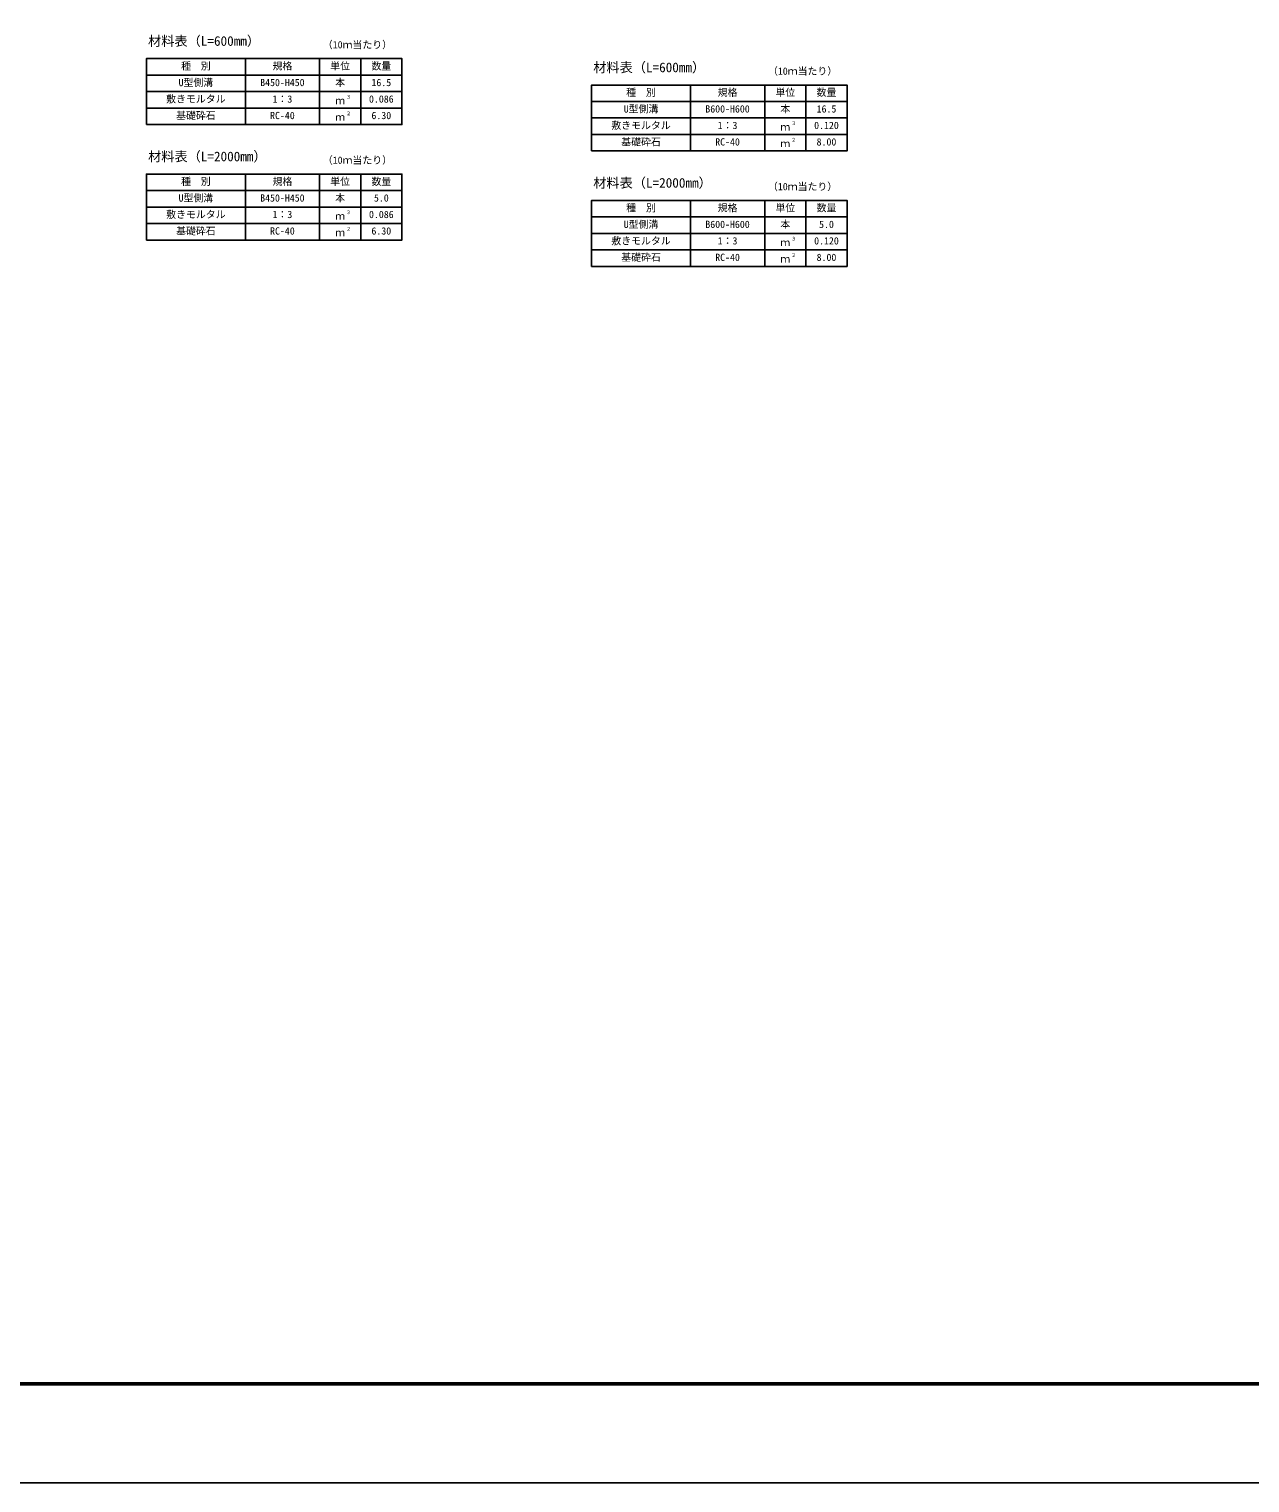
# Model space of a CAD drawing. Units: millimetres, scale not verified. Extents: x -25200 to 25200, y -8910 to 8910.
# Drawn here: x 10390 to 17795, y -8910 to -95 of the extents above; entities that cross this region are included whole.
import ezdxf
from ezdxf.enums import TextEntityAlignment as Align

# ---------------------------------------------------------------- set-up
doc = ezdxf.new("R2010")
doc.units = ezdxf.units.MM
doc.header["$LTSCALE"] = 30
for name, color, linetype, lineweight in [('0-1_Defpoints', 5, 'Continuous', 25), ('0-3_HYO', 3, 'Continuous', 25), ('0-4_HYO2', 4, 'Continuous', 25), ('0-6_TXT', 7, 'Continuous', 25), ('0-7_WAKU', 3, 'Continuous', 25)]:
    doc.layers.add(name, color=color, linetype=linetype, lineweight=lineweight)
doc.styles.add('ＭＳ ゴシック', font='')
doc.styles.get('ＭＳ ゴシック').set_extended_font_data('MS Gothic')

msp = doc.modelspace()

# ---------------------------------------------------------------- linework, layer by layer
at = {"layer": '0-1_Defpoints'}
msp.add_lwpolyline([(0, -8910), (25200, -8910), (25200, 8910), (0, 8910)], close=True, dxfattribs=at)
at = {"layer": '0-3_HYO'}
for p, q in [((11701.65, -274.06), (11701.65, -674.06)), ((12151.65, -274.06), (12151.65, -674.06)), ((12401.65, -274.06), (12401.65, -674.06)), ((11101.65, -374.06), (12651.65, -374.06)), ((14401.65, -434.06), (14401.65, -834.06)), ((14851.65, -434.06), (14851.65, -834.06)), ((15101.65, -434.06), (15101.65, -834.06)), ((13801.65, -534.06), (15351.65, -534.06)), ((11701.65, -974.06), (11701.65, -1374.06)), ((12151.65, -974.06), (12151.65, -1374.06)), ((12401.65, -974.06), (12401.65, -1374.06)), ((11101.65, -1074.06), (12651.65, -1074.06)), ((14401.65, -1134.06), (14401.65, -1534.06)), ((14851.65, -1134.06), (14851.65, -1534.06)), ((15101.65, -1134.06), (15101.65, -1534.06)), ((13801.65, -1234.06), (15351.65, -1234.06))]:
    msp.add_line(p, q, dxfattribs=at)
for points in [[(11101.65, -674.06), (12651.65, -674.06), (12651.65, -274.06), (11101.65, -274.06)], [(13801.65, -834.06), (15351.65, -834.06), (15351.65, -434.06), (13801.65, -434.06)], [(11101.65, -1374.06), (12651.65, -1374.06), (12651.65, -974.06), (11101.65, -974.06)], [(13801.65, -1534.06), (15351.65, -1534.06), (15351.65, -1134.06), (13801.65, -1134.06)]]:
    msp.add_lwpolyline(points, close=True, dxfattribs=at)
at = {"layer": '0-4_HYO2'}
for p, q in [((11101.65, -474.06), (12651.65, -474.06)), ((11101.65, -574.06), (12651.65, -574.06)), ((13801.65, -634.06), (15351.65, -634.06)), ((13801.65, -734.06), (15351.65, -734.06)), ((11101.65, -1174.06), (12651.65, -1174.06)), ((11101.65, -1274.06), (12651.65, -1274.06)), ((13801.65, -1334.06), (15351.65, -1334.06)), ((13801.65, -1434.06), (15351.65, -1434.06))]:
    msp.add_line(p, q, dxfattribs=at)
at = {"layer": '0-7_WAKU', "lineweight": 50}
msp.add_lwpolyline([(600, -8310), (24600, -8310), (24600, 8310), (600, 8310)], close=True, dxfattribs=at)

# ---------------------------------------------------------------- texts
at = {"layer": '0-6_TXT', "style": 'ＭＳ ゴシック'}
for s, height, p in [('材料表（L=600mm）', 58.65, (11111.65, -214.06)), ('（10ｍ当たり）', 43.99, (12171.65, -225.06)), ('種\u3000別', 43.99, (11311.65, -354.06)), ('規格', 43.99, (11866.65, -354.06)), ('単位', 43.99, (12216.65, -354.06)), ('数量', 43.99, (12466.65, -354.06)), ('材料表（L=600mm）', 58.65, (13811.65, -374.06)), ('（10ｍ当たり）', 43.99, (14871.65, -385.06)), ('U型側溝', 43.99, (11296.65, -454.06)), ('B450-H450', 43.99, (11791.65, -454.06)), ('本', 43.99, (12246.65, -454.06)), ('16.5', 43.99, (12466.65, -454.06)), ('敷きモルタル', 43.99, (11221.65, -554.06)), ('1：3', 43.99, (11866.65, -554.06)), ('ｍ', 43.99, (12246.65, -564.06)), ('３', 21.99, (12312.19, -523.69)), ('0.086', 43.99, (12451.65, -554.06)), ('種\u3000別', 43.99, (14011.65, -514.06)), ('規格', 43.99, (14566.65, -514.06)), ('単位', 43.99, (14916.65, -514.06)), ('数量', 43.99, (15166.65, -514.06)), ('基礎砕石', 43.99, (11281.65, -654.06)), ('RC-40', 43.99, (11851.65, -654.06)), ('２', 21.99, (12312.19, -623.69)), ('6.30', 43.99, (12466.65, -654.06)), ('U型側溝', 43.99, (13996.65, -614.06)), ('B600-H600', 43.99, (14491.65, -614.06)), ('本', 43.99, (14946.65, -614.06)), ('16.5', 43.99, (15166.65, -614.06)), ('ｍ', 43.99, (12246.65, -664.06)), ('敷きモルタル', 43.99, (13921.65, -714.06)), ('1：3', 43.99, (14566.65, -714.06)), ('ｍ', 43.99, (14946.65, -724.06)), ('３', 21.99, (15012.19, -683.69)), ('0.120', 43.99, (15151.65, -714.06)), ('基礎砕石', 43.99, (13981.65, -814.06)), ('RC-40', 43.99, (14551.65, -814.06)), ('ｍ', 43.99, (14946.65, -824.06)), ('２', 21.99, (15012.19, -783.69)), ('8.00', 43.99, (15166.65, -814.06)), ('材料表（L=2000mm）', 58.65, (11111.65, -914.06)), ('（10ｍ当たり）', 43.99, (12171.65, -925.06)), ('種\u3000別', 43.99, (11311.65, -1054.06)), ('規格', 43.99, (11866.65, -1054.06)), ('単位', 43.99, (12216.65, -1054.06)), ('数量', 43.99, (12466.65, -1054.06)), ('材料表（L=2000mm）', 58.65, (13811.65, -1074.06)), ('（10ｍ当たり）', 43.99, (14871.65, -1085.06)), ('U型側溝', 43.99, (11296.65, -1154.06)), ('B450-H450', 43.99, (11791.65, -1154.06)), ('本', 43.99, (12246.65, -1154.06)), ('5.0', 43.99, (12481.65, -1154.06)), ('敷きモルタル', 43.99, (11221.65, -1254.06)), ('1：3', 43.99, (11866.65, -1254.06)), ('ｍ', 43.99, (12246.65, -1264.06)), ('３', 21.99, (12312.19, -1223.69)), ('0.086', 43.99, (12451.65, -1254.06)), ('種\u3000別', 43.99, (14011.65, -1214.06)), ('規格', 43.99, (14566.65, -1214.06)), ('単位', 43.99, (14916.65, -1214.06)), ('数量', 43.99, (15166.65, -1214.06)), ('基礎砕石', 43.99, (11281.65, -1354.06)), ('RC-40', 43.99, (11851.65, -1354.06)), ('ｍ', 43.99, (12246.65, -1364.06)), ('２', 21.99, (12312.19, -1323.69)), ('6.30', 43.99, (12466.65, -1354.06)), ('U型側溝', 43.99, (13996.65, -1314.06)), ('B600-H600', 43.99, (14491.65, -1314.06)), ('本', 43.99, (14946.65, -1314.06)), ('5.0', 43.99, (15181.65, -1314.06)), ('敷きモルタル', 43.99, (13921.65, -1414.06)), ('1：3', 43.99, (14566.65, -1414.06)), ('ｍ', 43.99, (14946.65, -1424.06)), ('３', 21.99, (15012.19, -1383.69)), ('0.120', 43.99, (15151.65, -1414.06)), ('基礎砕石', 43.99, (13981.65, -1514.06)), ('RC-40', 43.99, (14551.65, -1514.06)), ('ｍ', 43.99, (14946.65, -1524.06)), ('２', 21.99, (15012.19, -1483.69)), ('8.00', 43.99, (15166.65, -1514.06))]:
    msp.add_text(s, height=height, dxfattribs=at).set_placement(p, align=Align.BOTTOM_LEFT)

doc.saveas('drawing.dxf')
